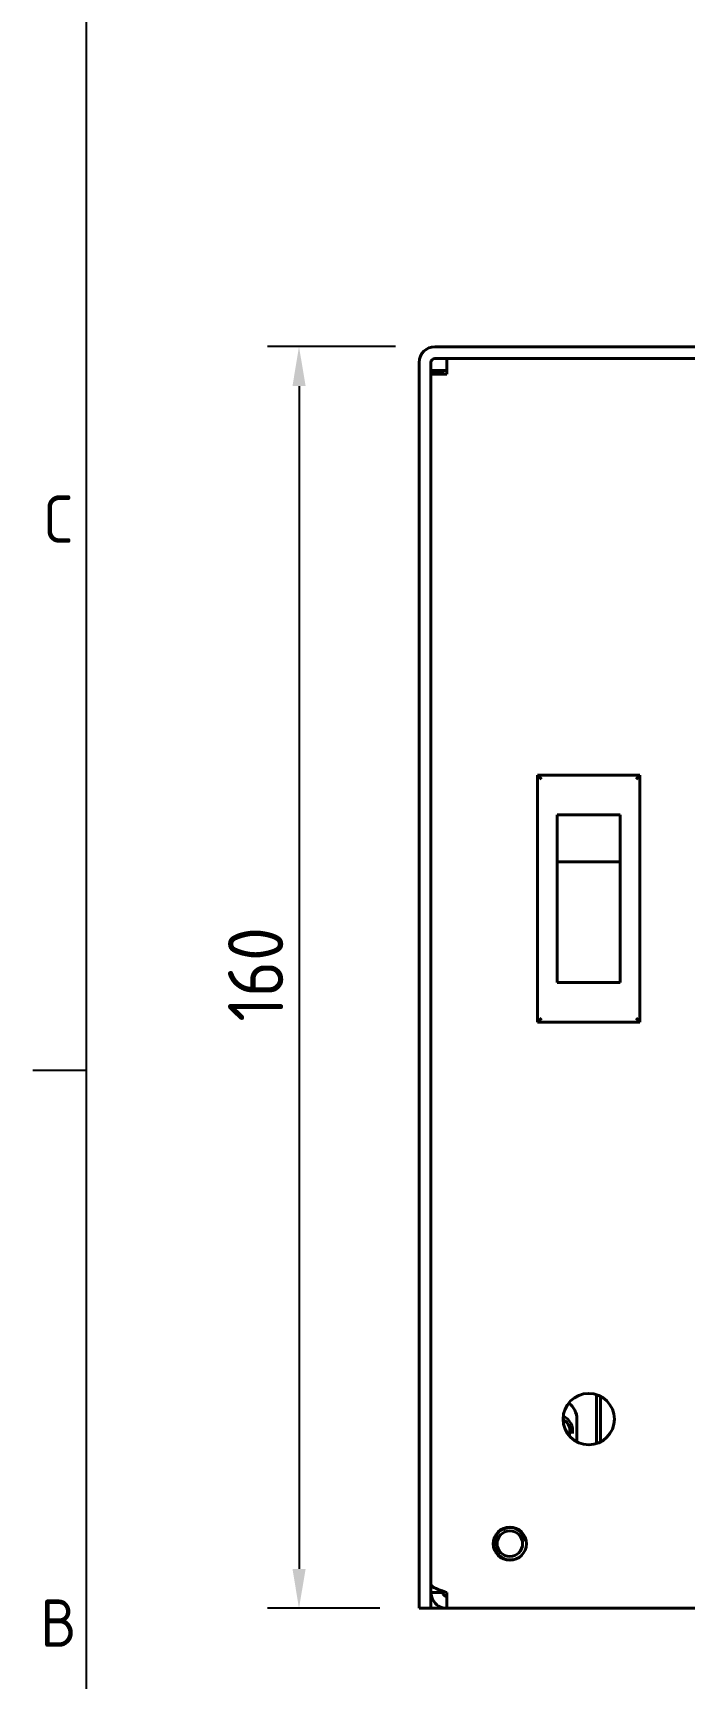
# Model space of a CAD drawing. Header units: millimetres. Extents: x 0 to 1188, y 0 to 840.
# Drawn here: x 13.2 to 95.8, y 203 to 411.6 of the extents above; entities that cross this region are included whole.
import ezdxf

# ---------------------------------------------------------------- set-up
doc = ezdxf.new("R2010")
doc.units = ezdxf.units.MM
doc.header["$LTSCALE"] = 2
doc.layers.get('0').update_dxf_attribs({"color": 3, "lineweight": 25})
for name, color, linetype, lineweight in [('가시적인 것(ISO)', 3, 'Continuous', 40), ('가시적인 좁은 것(ISO)', 3, 'Continuous', 35), ('경계(ISO)', 7, 'Continuous', 25), ('치수(ISO)', 2, 'Continuous', 25)]:
    doc.layers.add(name, color=color, linetype=linetype, lineweight=lineweight)
doc.styles.add('문자 텍스트_PSTEK_POSCO', font='isocp.shx')
doc.styles.add('치수 텍스트_PSTEK_POSCO', font='isocp.shx')
doc.dimstyles.new('치수_PSTEK_POSCO', dxfattribs={"dimscale": 2, "dimtxt": 3.5, "dimasz": 2.5, "dimexe": 2, "dimexo": 2.5, "dimgap": 1, "dimtad": 1, "dimrnd": 1e-08, "dimdsep": 46, "dimtxsty": '치수 텍스트_PSTEK_POSCO', "dimcen": 0.09, "dimdle": 10, "dimclrd": 7, "dimclre": 7, "dimclrt": 2, "dimadec": 1, "dimazin": 2, "dimtfac": 1, "dimtmove": 0, "dimatfit": 3, "dimfxl": 0, "dimtolj": 1, "dimlwd": -1, "dimlwe": -1, "dimarcsym": 0})

# ---------------------------------------------------------------- blocks, each defined once
blk = doc.blocks.new('경계 Default Border')
at = {"layer": '경계(ISO)'}
blk.add_line((10, 140), (6.6, 140), dxfattribs=at)
at = {"layer": '경계(ISO)', "flags": 128}
blk.add_lwpolyline([(10, 10), (10, 410)], dxfattribs=at)
at = {"layer": '경계(ISO)', "color": 2, "char_height": 3, "attachment_point": 7, "style": '문자 텍스트_PSTEK_POSCO'}
for s, insert in [('C', (7.24, 173.47)), ('B', (7.08, 103.47))]:
    blk.add_mtext(s, dxfattribs=dict(at, insert=insert))
blk = doc.blocks.new('*D23')
at = {"layer": 'Defpoints', "color": 0}
for p in [(64.17, 371.81), (46.94, 211.81), (62.17, 211.81)]:
    blk.add_point(p, dxfattribs=at)
at = {"layer": '치수(ISO)', "color": 7}
for p, q in [((59.17, 371.81), (42.94, 371.81)), ((46.94, 366.81), (46.94, 216.81)), ((57.17, 211.81), (42.94, 211.81))]:
    blk.add_line(p, q, dxfattribs=at)
for points in [[(46.11, 366.81), (47.78, 366.81), (46.94, 371.81)], [(46.11, 216.81), (47.78, 216.81), (46.94, 211.81)]]:
    blk.add_solid(points, dxfattribs=at)
at = {"layer": '치수(ISO)', "color": 2, "insert": (41.44, 286.2), "char_height": 7, "attachment_point": 4, "rotation": 90, "style": '치수 텍스트_PSTEK_POSCO'}
blk.add_mtext('\\A1;160', dxfattribs=at)

msp = doc.modelspace()

# ---------------------------------------------------------------- linework, layer by layer
at = {"layer": '가시적인 것(ISO)'}
for p, q in [((64.174, 371.806), (253.174, 371.806)), ((62.174, 369.806), (62.174, 213.806)), ((63.674, 213.806), (63.674, 369.806)), ((253.174, 370.306), (64.174, 370.306)), ((65.674, 370.306), (65.674, 370.242)), ((65.674, 370.242), (65.674, 368.306)), ((63.674, 368.806), (65.674, 368.806)), ((63.674, 368.706), (65.174, 368.706)), ((63.674, 368.306), (65.674, 368.306)), ((65.174, 368.706), (65.174, 368.306)), ((77.174, 317.456), (77.174, 286.156)), ((77.174, 317.456), (77.674, 316.956)), ((90.174, 317.456), (77.174, 317.456)), ((90.174, 317.456), (89.674, 316.956)), ((90.174, 286.156), (90.174, 317.456)), ((79.674, 312.456), (87.674, 312.456)), ((79.674, 312.456), (79.674, 306.456)), ((87.674, 306.456), (87.674, 312.456)), ((87.674, 306.456), (79.674, 306.456)), ((79.674, 291.156), (79.674, 306.456)), ((87.674, 306.456), (87.674, 291.156)), ((87.674, 291.156), (79.674, 291.156)), ((77.174, 286.156), (77.674, 286.656)), ((77.174, 286.156), (90.174, 286.156)), ((89.674, 286.656), (90.174, 286.156)), ((84.674, 238.898), (84.674, 232.713)), ((85.174, 232.922), (85.174, 238.689)), ((82.174, 235.806), (82.174, 232.922)), ((62.174, 211.806), (62.174, 213.806)), ((64.999, 213.806), (63.674, 213.806)), ((63.674, 213.806), (63.674, 211.806)), ((63.674, 213.306), (63.738, 213.306)), ((63.674, 213.306), (63.738, 213.306)), ((65.174, 213.806), (64.999, 213.806)), ((65.174, 213.806), (65.174, 213.976)), ((65.674, 211.806), (65.674, 213.806)), ((62.174, 211.806), (63.674, 211.806)), ((65.674, 211.806), (63.674, 211.806)), ((251.674, 211.806), (65.674, 211.806))]:
    msp.add_line(p, q, dxfattribs=at)
for centre, radius in [((83.674, 235.806), 3.25), ((73.674, 220.006), 2.1), ((73.674, 220.006), 1.621)]:
    msp.add_circle(centre, radius, dxfattribs=at)
for centre, radius, start, end in [((64.174, 369.806), 2, 90, 180), ((64.174, 369.806), 0.5, 90, 180), ((65.674, 368.306), 2, 165.52249, 168.46304), ((79.674, 235.806), 2.5, 0, 54.24115), ((79.674, 234.306), 1.621, 338.69665, 62.41544)]:
    msp.add_arc(centre, radius, start, end, dxfattribs=at)
for points, knots in [([(65.674, 213.806), (64.889, 214.071), (64.128, 214.336), (63.827, 214.601), (63.726, 214.689), (63.674, 214.778), (63.674, 214.866)], [0, 0, 0, 0, 1.1774531, 1.1774531, 1.1774531, 1.5707963, 1.5707963, 1.5707963, 1.5707963]), ([(63.674, 213.806), (63.674, 213.023), (64.179, 212.264), (64.901, 211.961), (64.99, 211.924), (65.081, 211.893), (65.174, 211.869)], [0, 0, 0, 0, 1.1738524, 1.1738524, 1.1738524, 1.3181161, 1.3181161, 1.3181161, 1.3181161])]:
    msp.add_open_spline(points, degree=3, knots=knots, dxfattribs=at)
for points in [[(65.674, 213.306), (65.412, 213.306), (65.174, 213.544), (65.174, 213.806)], [(65.174, 211.869), (65.337, 211.827), (65.506, 211.806), (65.674, 211.806)]]:
    msp.add_open_spline(points, degree=3, dxfattribs=at)
at = {"layer": '가시적인 좁은 것(ISO)'}
for centre, start, end in [((79.674, 234.306), 350, 67.40224), ((73.674, 220.006), 10, 280)]:
    msp.add_arc(centre, 2, start, end, dxfattribs=at)

# ---------------------------------------------------------------- block references
at = {"xscale": 2, "yscale": 2, "zscale": 2}
msp.add_blockref('경계 Default Border', (0, 0), dxfattribs=at)

# ---------------------------------------------------------------- dimensions: what is measured, and where the dimension line sits
at = {"layer": '치수(ISO)', "color": 7}
dim = msp.add_linear_dim(base=(46.942, 211.806), p1=(64.174, 371.806), p2=(62.174, 211.806), angle=270, dimstyle='치수_PSTEK_POSCO', override={"dimdec": 2, "dimtp": 0, "dimtm": 0, "dimtdec": 2, "dimtofl": 0, "dimatfit": 1}, dxfattribs=at)
dim.commit()
dim.dimension.update_dxf_attribs({"geometry": '*D23', "text_midpoint": (46.942, 291.806), "dimtype": 160})

doc.saveas('drawing.dxf')
